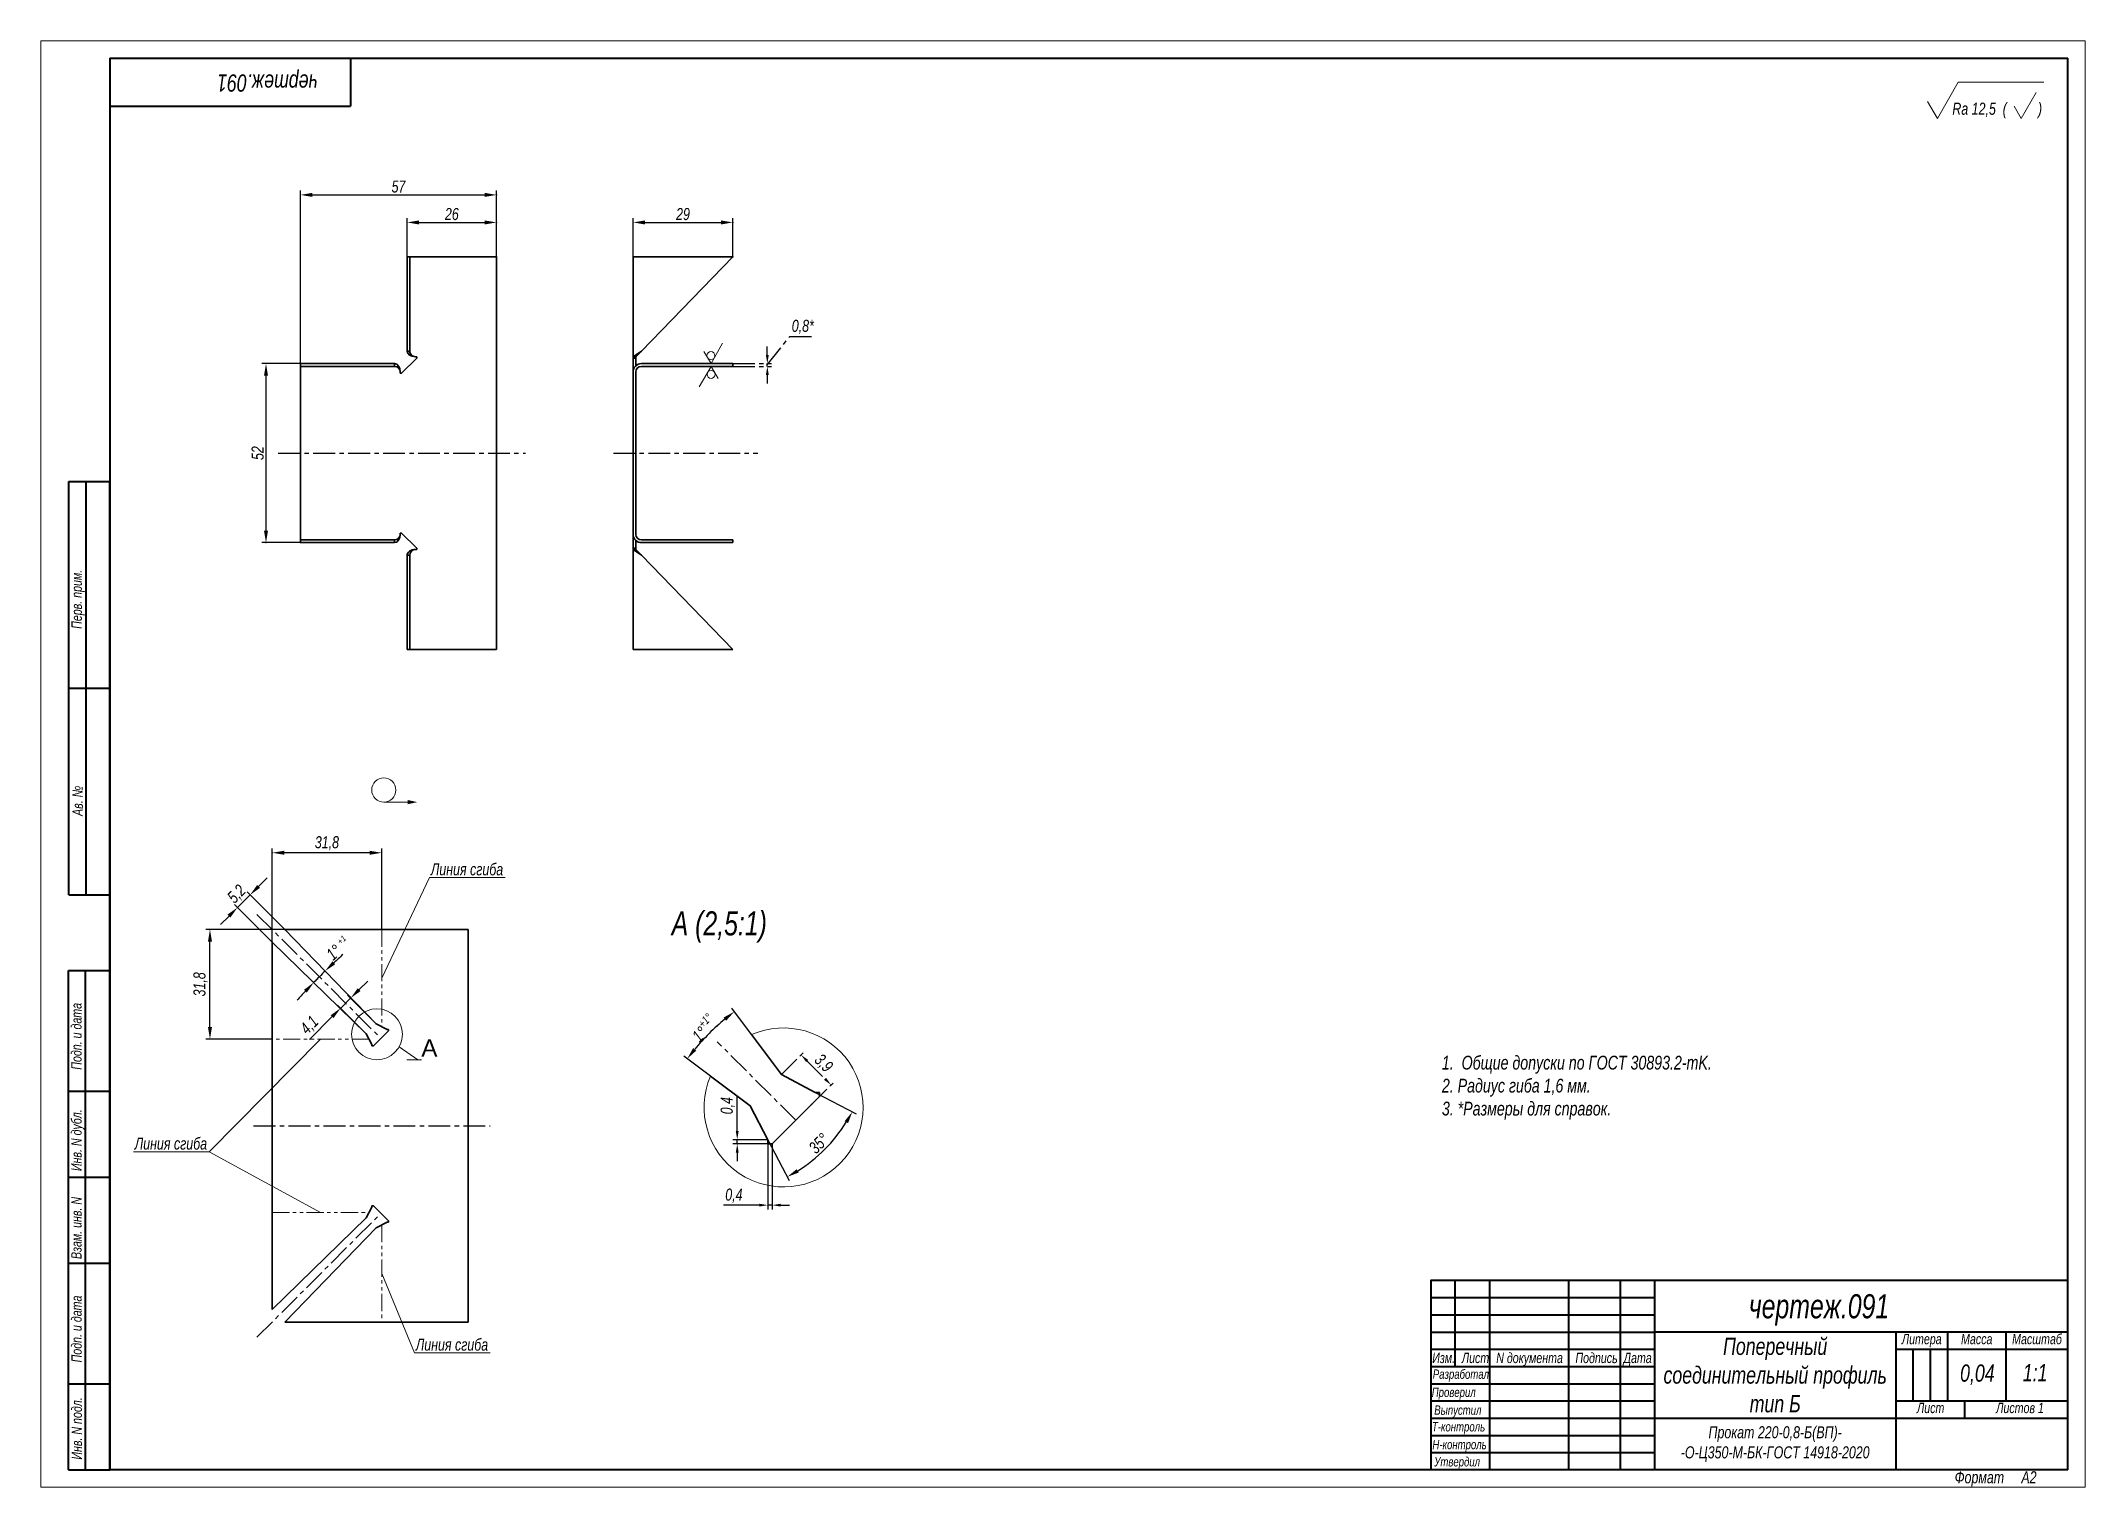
# Model space of a CAD drawing. Header units: millimetres. Extents: x 9606 to 18224, y 1740 to 2160.
# Drawn here: x 9606 to 10200, y 1740 to 2160 of the extents above; entities outside this region: 3.
import ezdxf
from ezdxf import colors
from ezdxf.entities.mleader import LeaderData, LeaderLine
from ezdxf.math import Vec2, Vec3

# ---------------------------------------------------------------- set-up
doc = ezdxf.new("R2010")
doc.units = ezdxf.units.MM
doc.linetypes.add('LT_03', pattern=[10.16, 6.35, -1.27, 1.27, -1.27])
doc.linetypes.add('LT_04', pattern=[20, 10, -2, 2, -2, 2, -2])
doc.layers.add('Layer_01', color=7, linetype='Continuous', plot=False)
for name, color, linetype, lineweight in [('Layer_02', 5, 'Continuous', 13), ('Layer_04', 1, 'Continuous', 15), ('Layer_08', 5, 'Continuous', 13), ('Layer_11', 5, 'LT_04', 15), ('Layer_12', 7, 'Continuous', 35), ('Layer_13', 6, 'Continuous', 13), ('Layer_14', 7, 'Continuous', 40)]:
    doc.layers.add(name, color=color, linetype=linetype, lineweight=lineweight)
doc.layers.add('Layer_06', color=1, linetype='LT_03')
doc.styles.get("Standard").update_dxf_attribs({"font": 'arial.ttf'})
doc.styles.add('Style_01', font='ARIALNI.TTF', dxfattribs={"width": 0.9, "height": 3.5})
doc.dimstyles.new('DimStyle_05', dxfattribs={"dimtxt": 3.5, "dimasz": 3.5, "dimexe": 1.25, "dimexo": 0, "dimtad": 1, "dimdec": 1, "dimtxsty": 'Style_01', "dimcen": 0, "dimazin": 3, "dimtfac": 1, "dimtdec": 1, "dimtmove": 0, "dimatfit": 3})
doc.dimstyles.new('DimStyle_07', dxfattribs={"dimtxt": 3.5, "dimasz": 2.5, "dimexe": 1.25, "dimexo": 0, "dimtad": 1, "dimdec": 1, "dimlfac": 0.4, "dimtxsty": 'Style_01', "dimcen": 2.5, "dimazin": 3, "dimtfac": 1, "dimtdec": 1, "dimtmove": 0, "dimatfit": 3})

# ---------------------------------------------------------------- blocks, each defined once
blk = doc.blocks.new('*D9373')
at = {"layer": 'Layer_01', "color": 0}
for p in [(9738.29, 2106.8), (9712.29, 2096.8), (9738.29, 2096.8)]:
    blk.add_point(p, dxfattribs=at)
at = {"layer": 'Layer_04', "color": 0, "lineweight": -2}
for p, q in [((9712.29, 2096.8), (9712.29, 2108.05)), ((9715.79, 2106.8), (9734.79, 2106.8)), ((9738.29, 2096.8), (9738.29, 2108.05))]:
    blk.add_line(p, q, dxfattribs=at)
at = {"layer": 'Layer_04', "color": 0}
for points in [[(9715.79, 2107.38), (9715.79, 2106.21), (9712.29, 2106.8)], [(9734.79, 2107.38), (9734.79, 2106.21), (9738.29, 2106.8)]]:
    blk.add_solid(points, dxfattribs=at)
at = {"layer": 'Layer_04', "color": 0, "insert": (9725.29, 2109.21), "char_height": 3.5, "attachment_point": 5, "style": 'Style_01'}
blk.add_mtext('\\A1;26', dxfattribs=at)
blk = doc.blocks.new('*D9374')
at = {"layer": 'Layer_01', "color": 0}
for p in [(9681.29, 2065.8), (9671.29, 2013.8), (9681.29, 2013.8)]:
    blk.add_point(p, dxfattribs=at)
at = {"layer": 'Layer_04', "color": 0, "lineweight": -2}
for p, q in [((9681.29, 2065.8), (9670.04, 2065.8)), ((9671.29, 2062.3), (9671.29, 2017.3)), ((9681.29, 2013.8), (9670.04, 2013.8))]:
    blk.add_line(p, q, dxfattribs=at)
at = {"layer": 'Layer_04', "color": 0}
for points in [[(9670.71, 2062.3), (9671.88, 2062.3), (9671.29, 2065.8)], [(9670.71, 2017.3), (9671.88, 2017.3), (9671.29, 2013.8)]]:
    blk.add_solid(points, dxfattribs=at)
at = {"layer": 'Layer_04', "color": 0, "insert": (9668.88, 2039.8), "char_height": 3.5, "attachment_point": 5, "rotation": 90, "style": 'Style_01'}
blk.add_mtext('\\A1;52', dxfattribs=at)
blk = doc.blocks.new('*D9375')
at = {"layer": 'Layer_01', "color": 0}
for p in [(9738.29, 2114.8), (9738.29, 2096.8), (9681.29, 2065.8)]:
    blk.add_point(p, dxfattribs=at)
at = {"layer": 'Layer_04', "color": 0, "lineweight": -2}
for p, q in [((9681.29, 2065.8), (9681.29, 2116.05)), ((9684.79, 2114.8), (9734.79, 2114.8)), ((9738.29, 2096.8), (9738.29, 2116.05))]:
    blk.add_line(p, q, dxfattribs=at)
at = {"layer": 'Layer_04', "color": 0}
for points in [[(9684.79, 2115.38), (9684.79, 2114.21), (9681.29, 2114.8)], [(9734.79, 2115.38), (9734.79, 2114.21), (9738.29, 2114.8)]]:
    blk.add_solid(points, dxfattribs=at)
at = {"layer": 'Layer_04', "color": 0, "insert": (9709.79, 2117.2), "char_height": 3.5, "attachment_point": 5, "style": 'Style_01'}
blk.add_mtext('\\A1;57', dxfattribs=at)
blk = doc.blocks.new('*D9376')
at = {"layer": 'Layer_01', "color": 0}
for p in [(9806.96, 2106.8), (9777.96, 2096.8), (9806.96, 2096.8)]:
    blk.add_point(p, dxfattribs=at)
at = {"layer": 'Layer_04', "color": 0, "lineweight": -2}
for p, q in [((9777.96, 2096.8), (9777.96, 2108.05)), ((9781.46, 2106.8), (9803.46, 2106.8)), ((9806.96, 2096.8), (9806.96, 2108.05))]:
    blk.add_line(p, q, dxfattribs=at)
at = {"layer": 'Layer_04', "color": 0}
for points in [[(9781.46, 2107.38), (9781.46, 2106.21), (9777.96, 2106.8)], [(9803.46, 2107.38), (9803.46, 2106.21), (9806.96, 2106.8)]]:
    blk.add_solid(points, dxfattribs=at)
at = {"layer": 'Layer_04', "color": 0, "insert": (9792.46, 2109.21), "char_height": 3.5, "attachment_point": 5, "style": 'Style_01'}
blk.add_mtext('\\A1;29', dxfattribs=at)
blk = doc.blocks.new('*D9377')
at = {"layer": 'Layer_01', "color": 0}
for p in [(9676.73, 1901.43), (9673.08, 1897.78), (9686.24, 1887.16), (9700.43, 1871.18), (9703.33, 1874.08)]:
    blk.add_point(p, dxfattribs=at)
at = {"layer": 'Layer_04', "color": 0, "lineweight": -2}
for start, end in [(134.19871, 135.80129), (131.81353, 133.00612), (136.99388, 138.18647)]:
    blk.add_arc((9805.69, 1768.82), 168.15, start, end, dxfattribs=at)
at = {"layer": 'Layer_04', "color": 0}
for points in [[(9691.4, 1891.36), (9690.6, 1892.21), (9688.47, 1889.37)], [(9682.3, 1883.91), (9683.15, 1883.11), (9685.14, 1886.05)]]:
    blk.add_solid(points, dxfattribs=at)
at = {"layer": 'Layer_04', "color": 0, "insert": (9692.19, 1896.1), "char_height": 3.5, "attachment_point": 5, "rotation": 41.72457, "style": 'Style_01'}
blk.add_mtext('\\A1;1%%D {\\H0.5x;\\S+1^ ;}', dxfattribs=at)
blk = doc.blocks.new('*D9378')
at = {"layer": 'Layer_01', "color": 0}
for p in [(9663.01, 1907.84), (9676.73, 1901.43), (9673.08, 1897.78)]:
    blk.add_point(p, dxfattribs=at)
at = {"layer": 'Layer_04', "color": 0, "lineweight": -2}
for p, q in [((9669.14, 1913.97), (9671.62, 1916.45)), ((9673.08, 1897.78), (9662.13, 1908.73)), ((9666.67, 1911.5), (9663.01, 1907.84)), ((9676.73, 1901.43), (9665.79, 1912.38)), ((9660.54, 1905.37), (9658.06, 1902.89))]:
    blk.add_line(p, q, dxfattribs=at)
at = {"layer": 'Layer_04', "color": 0}
for points in [[(9668.73, 1914.39), (9669.56, 1913.56), (9666.67, 1911.5)], [(9660.12, 1905.78), (9660.95, 1904.95), (9663.01, 1907.84)]]:
    blk.add_solid(points, dxfattribs=at)
at = {"layer": 'Layer_04', "color": 0, "insert": (9662.91, 1911.6), "char_height": 3.5, "attachment_point": 5, "rotation": 45, "style": 'Style_01'}
blk.add_mtext('\\A1;5,2', dxfattribs=at)
blk = doc.blocks.new('*D9379')
at = {"layer": 'Layer_01', "color": 0}
for p in [(9692.99, 1878.62), (9700.43, 1871.18), (9703.33, 1874.08)]:
    blk.add_point(p, dxfattribs=at)
at = {"layer": 'Layer_04', "color": 0, "lineweight": -2}
for p, q in [((9698.36, 1884), (9700.84, 1886.48)), ((9700.43, 1871.18), (9692.1, 1879.51)), ((9695.89, 1881.53), (9692.99, 1878.62)), ((9703.33, 1874.08), (9695.01, 1882.41)), ((9690.51, 1876.15), (9683.91, 1869.55))]:
    blk.add_line(p, q, dxfattribs=at)
at = {"layer": 'Layer_04', "color": 0}
for points in [[(9697.95, 1884.41), (9698.78, 1883.59), (9695.89, 1881.53)], [(9690.1, 1876.56), (9690.92, 1875.73), (9692.99, 1878.62)]]:
    blk.add_solid(points, dxfattribs=at)
at = {"layer": 'Layer_04', "color": 0, "insert": (9684.04, 1873.55), "char_height": 3.5, "attachment_point": 5, "rotation": 45, "style": 'Style_01'}
blk.add_mtext('\\A1;4,1', dxfattribs=at)
blk = doc.blocks.new('*D9380')
at = {"layer": 'Layer_01', "color": 0}
for p in [(9655.01, 1901.43), (9676.73, 1901.43), (9673.08, 1869.61)]:
    blk.add_point(p, dxfattribs=at)
at = {"layer": 'Layer_04', "color": 0, "lineweight": -2}
for p, q in [((9676.73, 1901.43), (9653.76, 1901.43)), ((9655.01, 1873.11), (9655.01, 1897.93)), ((9673.08, 1869.61), (9653.76, 1869.61))]:
    blk.add_line(p, q, dxfattribs=at)
at = {"layer": 'Layer_04', "color": 0}
for points in [[(9654.43, 1897.93), (9655.59, 1897.93), (9655.01, 1901.43)], [(9654.43, 1873.11), (9655.59, 1873.11), (9655.01, 1869.61)]]:
    blk.add_solid(points, dxfattribs=at)
at = {"layer": 'Layer_04', "color": 0, "insert": (9652.27, 1885.52), "char_height": 3.5, "attachment_point": 5, "rotation": 90, "style": 'Style_01'}
blk.add_mtext('\\A1;31,8', dxfattribs=at)
blk = doc.blocks.new('*D9381')
at = {"layer": 'Layer_01', "color": 0}
for p in [(9673.08, 1923.74), (9704.91, 1901.43), (9673.08, 1897.78)]:
    blk.add_point(p, dxfattribs=at)
at = {"layer": 'Layer_04', "color": 0, "lineweight": -2}
for p, q in [((9673.08, 1897.78), (9673.08, 1924.99)), ((9704.91, 1901.43), (9704.91, 1924.99)), ((9701.41, 1923.74), (9676.58, 1923.74))]:
    blk.add_line(p, q, dxfattribs=at)
at = {"layer": 'Layer_04', "color": 0}
for points in [[(9676.58, 1924.32), (9676.58, 1923.15), (9673.08, 1923.74)], [(9701.41, 1924.32), (9701.41, 1923.15), (9704.91, 1923.74)]]:
    blk.add_solid(points, dxfattribs=at)
at = {"layer": 'Layer_04', "color": 0, "insert": (9688.99, 1926.47), "char_height": 3.5, "attachment_point": 5, "style": 'Style_01'}
blk.add_mtext('\\A1;31,8', dxfattribs=at)
blk = doc.blocks.new('_None')
blk = doc.blocks.new('*D9382')
at = {"layer": 'Layer_01', "color": 0}
for p in [(9821.05, 1859.31), (9830.86, 1854.16), (9811.97, 1850.23), (9817.11, 1840.41), (9830.3, 1834.59)]:
    blk.add_point(p, dxfattribs=at)
at = {"layer": 'Layer_04', "color": 0, "lineweight": -2}
for p, q in [((9830.86, 1854.16), (9842.77, 1847.93)), ((9817.11, 1840.41), (9823.35, 1828.51))]:
    blk.add_line(p, q, dxfattribs=at)
blk.add_arc((9801.99, 1869.28), 44.78, 302.12269, 327.87731, dxfattribs=at)
at = {"layer": 'Layer_04', "color": 0}
for points in [[(9839.41, 1845.77), (9840.42, 1845.18), (9841.66, 1848.51)], [(9826.09, 1830.86), (9825.51, 1831.87), (9822.77, 1829.62)]]:
    blk.add_solid(points, dxfattribs=at)
at = {"layer": 'Layer_04', "color": 0, "insert": (9831.95, 1839.33), "char_height": 3.5, "attachment_point": 5, "rotation": 45, "style": 'Style_01'}
blk.add_mtext('\\A1;35°', dxfattribs=at)
blk = doc.blocks.new('*D9383')
at = {"layer": 'Layer_01', "color": 0}
for p in [(9808.22, 1839.16), (9817.11, 1840.41), (9817.11, 1839.16)]:
    blk.add_point(p, dxfattribs=at)
at = {"layer": 'Layer_04', "color": 0, "lineweight": -2}
for p, q in [((9808.22, 1842.91), (9808.22, 1853.26)), ((9817.11, 1840.41), (9806.97, 1840.41)), ((9817.11, 1839.16), (9806.97, 1839.16)), ((9808.22, 1839.16), (9808.22, 1840.41)), ((9808.22, 1836.66), (9808.22, 1834.16))]:
    blk.add_line(p, q, dxfattribs=at)
at = {"layer": 'Layer_04', "color": 0}
for points in [[(9807.8, 1842.91), (9808.64, 1842.91), (9808.22, 1840.41)], [(9807.8, 1836.66), (9808.64, 1836.66), (9808.22, 1839.16)]]:
    blk.add_solid(points, dxfattribs=at)
at = {"layer": 'Layer_04', "color": 0, "insert": (9805.48, 1850.28), "char_height": 3.5, "attachment_point": 5, "rotation": 90, "style": 'Style_01'}
blk.add_mtext('0,4', dxfattribs=at)
blk = doc.blocks.new('*D9384')
at = {"layer": 'Layer_01', "color": 0}
for p in [(9817.11, 1839.16), (9818.36, 1839.16), (9818.36, 1821.4)]:
    blk.add_point(p, dxfattribs=at)
at = {"layer": 'Layer_04', "color": 0, "lineweight": -2}
for p, q in [((9817.11, 1839.16), (9817.11, 1820.15)), ((9818.36, 1839.16), (9818.36, 1820.15)), ((9814.61, 1821.4), (9804.26, 1821.4)), ((9818.36, 1821.4), (9817.11, 1821.4)), ((9820.86, 1821.4), (9823.36, 1821.4))]:
    blk.add_line(p, q, dxfattribs=at)
at = {"layer": 'Layer_04', "color": 0}
for points in [[(9814.61, 1821.82), (9814.61, 1820.99), (9817.11, 1821.4)], [(9820.86, 1821.82), (9820.86, 1820.99), (9818.36, 1821.4)]]:
    blk.add_solid(points, dxfattribs=at)
at = {"layer": 'Layer_04', "color": 0, "insert": (9807.25, 1824.14), "char_height": 3.5, "attachment_point": 5, "style": 'Style_01'}
blk.add_mtext('0,4', dxfattribs=at)
blk = doc.blocks.new('*D9296')
at = {"layer": 'Layer_01', "color": 0}
for p in [(9821.05, 1859.3), (9835.5, 1856.3), (9829.78, 1850.58)]:
    blk.add_point(p, dxfattribs=at)
at = {"layer": 'Layer_06', "color": 0, "lineweight": -2}
for p, q in [((9821.05, 1859.3), (9827.65, 1865.91)), ((9828.54, 1863.26), (9833.73, 1858.07)), ((9829.78, 1850.58), (9836.38, 1857.18))]:
    blk.add_line(p, q, dxfattribs=at)
at = {"layer": 'Layer_06', "color": 0}
for points in [[(9828.83, 1863.56), (9828.24, 1862.97), (9826.77, 1865.03)], [(9834.03, 1858.36), (9833.44, 1857.77), (9835.5, 1856.3)]]:
    blk.add_solid(points, dxfattribs=at)
at = {"layer": 'Layer_06', "color": 0, "insert": (9833.16, 1862.5), "char_height": 3.5, "attachment_point": 5, "rotation": 315, "style": 'Style_01'}
blk.add_mtext('3,9', dxfattribs=at)
blk = doc.blocks.new('*D9385')
at = {"layer": 'Layer_01', "color": 0}
for p in [(9802.38, 1873.47), (9812.37, 1870.91), (9821.05, 1859.31), (9800.44, 1858.85), (9811.97, 1850.23)]:
    blk.add_point(p, dxfattribs=at)
at = {"layer": 'Layer_04', "color": 0, "lineweight": -2}
for p, q in [((9812.37, 1870.91), (9806.63, 1878.59)), ((9800.44, 1858.85), (9792.69, 1864.65))]:
    blk.add_line(p, q, dxfattribs=at)
blk.add_arc((9847.95, 1823.33), 67.75, 129.74814, 140.25186, dxfattribs=at)
at = {"layer": 'Layer_04', "color": 0}
for points in [[(9804.27, 1875.88), (9804.99, 1874.96), (9807.38, 1877.59)], [(9796.32, 1866.29), (9795.4, 1867.01), (9793.69, 1863.9)]]:
    blk.add_solid(points, dxfattribs=at)
at = {"layer": 'Layer_04', "color": 0, "insert": (9798.36, 1872.92), "char_height": 3.5, "attachment_point": 5, "rotation": 45, "style": 'Style_01'}
blk.add_mtext('\\A1;1%%D{\\H0.7x;\\S+1%%D^ ;}', dxfattribs=at)

msp = doc.modelspace()

# ---------------------------------------------------------------- linework, layer by layer
at = {"linetype": 'Continuous', "lineweight": 15}
for p, q in [((9902.88, 2159.52), (9605.88, 2159.52)), ((9605.88, 2159.52), (9605.88, 1739.52)), ((9605.88, 2159.52), (9605.88, 1862.52)), ((10199.88, 2159.52), (9902.88, 2159.52)), ((10199.88, 1739.52), (10199.88, 2159.52)), ((9605.88, 1739.52), (10199.88, 1739.52))]:
    msp.add_line(p, q, dxfattribs=at)
at = {"layer": 'Layer_04'}
msp.add_circle((9703.54, 1871.03), 7.39, dxfattribs=at)
msp.add_arc((9821.68, 1849.78), 23.09, 156.86991, 113.78135, dxfattribs=at)
at = {"layer": 'Layer_06'}
for p, q in [((9816.96, 2065.4), (9823.49, 2073.71)), ((9823.49, 2073.71), (9830.45, 2073.71)), ((9816.96, 2068.3), (9816.96, 2070.8)), ((9806.96, 2065.8), (9818.21, 2065.8)), ((9806.96, 2065), (9818.21, 2065)), ((9816.96, 2065), (9816.96, 2065.8)), ((9816.96, 2062.5), (9816.96, 2060)), ((9674.85, 2039.8), (9746.65, 2039.8)), ((9772.23, 2039.8), (9814.19, 2039.8)), ((9668.67, 1905.84), (9704.68, 1869.83)), ((9825.24, 1846.04), (9802.41, 1868.87)), ((9667.69, 1844.43), (9736.45, 1844.43)), ((9668.67, 1783.03), (9704.68, 1819.03))]:
    msp.add_line(p, q, dxfattribs=at)
for points in [[(9816.54, 2068.3), (9817.38, 2068.3), (9816.96, 2065.8)], [(9816.54, 2062.5), (9817.38, 2062.5), (9816.96, 2065)]]:
    msp.add_solid(points, dxfattribs=at)
at = {"layer": 'Layer_11', "ltscale": 0.5}
for p, q in [((9704.91, 1901.43), (9704.91, 1873.26)), ((9701.25, 1869.61), (9673.08, 1869.61)), ((9673.08, 1819.26), (9701.25, 1819.26)), ((9704.91, 1815.61), (9704.91, 1787.43))]:
    msp.add_line(p, q, dxfattribs=at)
at = {"layer": 'Layer_12', "lineweight": 13, "ltscale": 0.303109}
msp.add_line((10156.95, 2137.02), (10163.01, 2147.52), dxfattribs=at)
at = {"layer": 'Layer_12', "lineweight": 13}
msp.add_line((10163.01, 2147.52), (10187.88, 2147.52), dxfattribs=at)
at = {"layer": 'Layer_12', "lineweight": 13, "ltscale": 0.216506}
msp.add_line((10181.31, 2137.02), (10185.64, 2144.52), dxfattribs=at)
at = {"layer": 'Layer_12', "lineweight": 13, "ltscale": 0.141451}
msp.add_line((10156.95, 2137.02), (10154.12, 2141.92), dxfattribs=at)
at = {"layer": 'Layer_12', "lineweight": 13, "ltscale": 0.101036}
msp.add_line((10181.31, 2137.02), (10179.29, 2140.52), dxfattribs=at)
at = {"layer": 'Layer_12'}
for p, q in [((9712.29, 2096.8), (9713.09, 2096.8)), ((9712.29, 2096.8), (9712.29, 2069.44)), ((9713.09, 2096.8), (9713.09, 2069.44)), ((9738.29, 2096.8), (9713.09, 2096.8)), ((9738.29, 2096.8), (9738.29, 1982.8)), ((9777.96, 2096.8), (9780.36, 2096.8)), ((9777.96, 2067.8), (9777.96, 2096.8)), ((9806.96, 2096.8), (9780.36, 2069.44)), ((9806.96, 2096.8), (9780.36, 2096.8)), ((9710.69, 2063), (9715.09, 2067.4)), ((9712.29, 2069.44), (9713.09, 2069.44)), ((9715.09, 2067.8), (9714.69, 2067.8)), ((9715.09, 2067.4), (9715.09, 2067.8)), ((9777.96, 2067.8), (9780.36, 2069.44)), ((9778.76, 2067.8), (9777.96, 2067.8)), ((9777.96, 2067.4), (9777.96, 2067.8)), ((9778.76, 2067.4), (9777.96, 2067.4)), ((9777.96, 2063.4), (9777.96, 2067.4)), ((9778.76, 2067.8), (9780.36, 2069.44)), ((9778.76, 2067.4), (9778.76, 2067.8)), ((9778.76, 2065.19), (9778.76, 2067.4)), ((9681.29, 2065.8), (9681.29, 2065)), ((9708.65, 2065.8), (9681.29, 2065.8)), ((9708.65, 2065), (9681.29, 2065)), ((9681.29, 2065), (9681.29, 2063.4)), ((9681.29, 2063.4), (9681.29, 2016.2)), ((9708.65, 2065.8), (9708.65, 2065)), ((9710.29, 2063.4), (9710.29, 2063)), ((9710.29, 2063), (9710.69, 2063)), ((9777.96, 2063.4), (9777.96, 2016.2)), ((9778.76, 2063.4), (9778.76, 2016.2)), ((9780.36, 2065.8), (9806.96, 2065.8)), ((9780.36, 2065), (9806.96, 2065)), ((9806.96, 2065.8), (9806.96, 2065)), ((9681.29, 2016.2), (9681.29, 2014.6)), ((9681.29, 2014.6), (9708.65, 2014.6)), ((9681.29, 2013.8), (9681.29, 2014.6)), ((9681.29, 2013.8), (9708.65, 2013.8)), ((9708.65, 2013.8), (9708.65, 2014.6)), ((9710.69, 2016.6), (9710.29, 2016.6)), ((9710.29, 2016.6), (9710.29, 2016.2)), ((9715.09, 2012.2), (9710.69, 2016.6)), ((9777.96, 2012.2), (9777.96, 2016.2)), ((9778.76, 2012.2), (9778.76, 2014.41)), ((9806.96, 2014.6), (9780.36, 2014.6)), ((9806.96, 2013.8), (9780.36, 2013.8)), ((9806.96, 2013.8), (9806.96, 2014.6)), ((9712.29, 2010.15), (9713.09, 2010.15)), ((9712.29, 2010.15), (9712.29, 1982.8)), ((9713.09, 2010.15), (9713.09, 1982.8)), ((9714.69, 2011.8), (9715.09, 2011.8)), ((9715.09, 2011.8), (9715.09, 2012.2)), ((9778.76, 2012.2), (9777.96, 2012.2)), ((9777.96, 2011.8), (9777.96, 2012.2)), ((9780.36, 2010.15), (9777.96, 2011.8)), ((9777.96, 1982.8), (9777.96, 2011.8)), ((9778.76, 2011.8), (9777.96, 2011.8)), ((9778.76, 2011.8), (9778.76, 2012.2)), ((9780.36, 2010.15), (9778.76, 2011.8)), ((9780.36, 2010.15), (9806.96, 1982.8)), ((9712.29, 1982.8), (9713.09, 1982.8)), ((9713.09, 1982.8), (9714.69, 1982.8)), ((9714.69, 1982.8), (9738.29, 1982.8)), ((9780.36, 1982.8), (9777.96, 1982.8)), ((9780.36, 1982.8), (9806.96, 1982.8)), ((9676.73, 1901.43), (9703.33, 1874.08)), ((9730.08, 1901.43), (9676.73, 1901.43)), ((9730.08, 1901.43), (9730.08, 1787.43)), ((9673.08, 1897.78), (9673.08, 1791.09)), ((9700.43, 1871.18), (9673.08, 1897.78)), ((9700.43, 1871.18), (9702.08, 1868.03)), ((9702.48, 1867.63), (9706.88, 1872.03)), ((9706.48, 1872.43), (9703.33, 1874.08)), ((9706.88, 1872.43), (9706.48, 1872.43)), ((9706.88, 1872.03), (9706.88, 1872.43)), ((9702.08, 1868.03), (9702.08, 1867.63)), ((9702.08, 1867.63), (9702.48, 1867.63)), ((9812.37, 1870.91), (9821.05, 1859.31)), ((9830.86, 1854.16), (9821.05, 1859.31)), ((9800.44, 1858.85), (9811.97, 1850.23)), ((9832.11, 1854.16), (9830.86, 1854.16)), ((9832.11, 1852.91), (9832.11, 1854.16)), ((9811.97, 1850.23), (9817.11, 1840.41)), ((9818.36, 1839.16), (9832.11, 1852.91)), ((9817.11, 1840.41), (9817.11, 1839.16)), ((9817.11, 1839.16), (9818.36, 1839.16)), ((9673.08, 1791.09), (9700.43, 1817.69)), ((9702.08, 1820.83), (9700.43, 1817.69)), ((9702.48, 1821.23), (9702.08, 1821.23)), ((9702.08, 1821.23), (9702.08, 1820.83)), ((9706.88, 1816.83), (9702.48, 1821.23)), ((9703.33, 1814.79), (9676.73, 1787.43)), ((9703.33, 1814.79), (9706.48, 1816.43)), ((9706.48, 1816.43), (9706.88, 1816.43)), ((9706.88, 1816.43), (9706.88, 1816.83)), ((9676.73, 1787.43), (9730.08, 1787.43))]:
    msp.add_line(p, q, dxfattribs=at)
for centre, radius, start, end in [((9780.36, 2063.4), 2.4, 90, 180), ((9780.36, 2063.4), 1.6, 90, 180), ((9780.36, 2016.2), 2.4, 180, 270), ((9780.36, 2016.2), 1.6, 180, 270)]:
    msp.add_arc(centre, radius, start, end, dxfattribs=at)
for centre, major_axis, ratio, start_param, end_param in [((9714.69, 2069.44), (2.4, 0), 0.685579, 3.141593, 4.712389), ((9714.69, 2069.44), (0, 1.65), 0.972414, 1.570796, 3.141593), ((9708.65, 2063.4), (0, 2.4), 0.685579, 4.712389, 6.283185), ((9708.65, 2063.4), (1.65, 0), 0.972414, 0, 1.570796), ((9708.65, 2016.2), (0, 2.4), 0.685579, 3.141593, 4.712389), ((9708.65, 2016.2), (1.65, 0), 0.972414, 4.712389, 6.283185), ((9714.69, 2010.15), (2.4, 0), 0.685579, 1.570796, 3.141593), ((9714.69, 2010.15), (0, 1.65), 0.972414, 0, 1.570796)]:
    msp.add_ellipse(centre, major_axis=major_axis, ratio=ratio, start_param=start_param, end_param=end_param, dxfattribs=at)
at = {"layer": 'Layer_13'}
for p, q in [((9800.6, 2065.8), (9798.54, 2069.28)), ((9800.6, 2065.8), (9803.95, 2071.76)), ((9800.6, 2065), (9797.19, 2059.03)), ((9800.6, 2065), (9802.64, 2061.49)), ((9705.53, 1938.46), (9712.43, 1938.45)), ((9704.91, 1887.35), (9718.82, 1916.55)), ((9718.82, 1916.55), (9740.78, 1916.55)), ((9687.17, 1869.61), (9654.74, 1836.9)), ((9632.77, 1836.9), (9654.74, 1836.9)), ((9687.17, 1819.26), (9654.74, 1836.9)), ((9704.91, 1801.52), (9714.45, 1778.51)), ((9714.45, 1778.51), (9736.41, 1778.51))]:
    msp.add_line(p, q, dxfattribs=at)
for centre, radius in [((9800.58, 2068.13), 1.17), ((9800.61, 2062.66), 1.17), ((9705.53, 1941.96), 3.51)]:
    msp.add_circle(centre, radius, dxfattribs=at)
msp.add_solid([(9712.43, 1937.83), (9715.25, 1938.44), (9712.43, 1939.06)], dxfattribs=at)
at = {"layer": 'Layer_14'}
for p, q in [((9625.88, 2154.52), (9625.88, 1744.52)), ((9625.88, 2154.52), (10194.88, 2154.52)), ((9625.88, 2140.52), (9695.88, 2140.52)), ((9614, 2031.52), (9625.88, 2031.52))]:
    msp.add_line(p, q, dxfattribs=at)
at = {"layer": 'Layer_14', "linetype": 'Continuous'}
for p, q in [((9695.88, 2154.52), (9695.88, 2140.52)), ((10194.88, 1744.52), (10194.88, 2154.52)), ((9614, 1911.52), (9614, 2031.52)), ((9619, 1911.52), (9619, 2031.52)), ((9625.88, 1744.52), (9625.88, 2031.52)), ((9625.88, 2031.52), (9625.88, 1744.52)), ((9614, 1971.52), (9625.88, 1971.52)), ((9614, 1911.52), (9625.88, 1911.52)), ((9613.88, 1744.52), (9613.88, 1889.52)), ((9613.88, 1889.52), (9625.88, 1889.52)), ((9618.88, 1744.52), (9618.88, 1889.52)), ((9613.88, 1854.52), (9625.88, 1854.52)), ((9613.88, 1829.52), (9625.88, 1829.52)), ((9613.88, 1804.52), (9625.88, 1804.52)), ((10009.76, 1794.55), (10074.8, 1794.55)), ((10009.76, 1789.55), (10074.8, 1789.55)), ((10009.76, 1784.54), (10074.8, 1784.54)), ((10149.85, 1779.54), (10149.85, 1764.53)), ((10154.85, 1779.54), (10154.85, 1764.53)), ((9613.88, 1769.52), (9625.88, 1769.52)), ((10009.76, 1769.53), (10074.8, 1769.53)), ((10009.76, 1764.53), (10074.8, 1764.53)), ((10009.76, 1759.53), (10074.8, 1759.53)), ((10009.76, 1754.52), (10074.8, 1754.52)), ((10009.76, 1749.52), (10074.8, 1749.52)), ((9613.88, 1744.52), (9625.88, 1744.52)), ((10194.88, 1744.52), (9625.88, 1744.52))]:
    msp.add_line(p, q, dxfattribs=at)
for points in [[(10194.88, 1799.55), (10009.76, 1799.55), (10009.76, 1744.52)], [(10016.76, 1799.55), (10016.76, 1774.54)], [(10026.77, 1799.55), (10026.77, 1744.52)], [(10049.78, 1799.55), (10049.78, 1744.52)], [(10064.79, 1799.55), (10064.79, 1744.52)], [(10074.8, 1799.55), (10074.8, 1744.52)], [(10194.88, 1784.54), (10074.8, 1784.54)], [(10194.88, 1784.54), (10074.8, 1784.54)], [(10144.85, 1784.54), (10144.85, 1744.52)], [(10159.86, 1784.54), (10159.86, 1764.53)], [(10176.87, 1784.54), (10176.87, 1764.53)], [(10176.87, 1784.54), (10176.87, 1764.53)], [(10009.76, 1779.54), (10074.8, 1779.54)], [(10144.85, 1779.54), (10194.88, 1779.54)], [(10009.76, 1774.54), (10074.8, 1774.54)], [(10144.85, 1764.53), (10194.88, 1764.53)], [(10164.86, 1764.53), (10164.86, 1759.53)], [(10074.8, 1759.53), (10194.88, 1759.53)]]:
    msp.add_lwpolyline(points, dxfattribs=at)

# ---------------------------------------------------------------- texts
at = {"layer": 'Layer_02', "linetype": 'Continuous', "style": 'Style_01', "width": 0.9}
msp.add_text('чертеж.091', height=5, rotation=180, dxfattribs=at).set_placement((9686.32, 2149.79))
for s, height, p in [('чертеж.091', 7, (10102.16, 1788.54)), ('1:1', 5, (10181.77, 1770.24))]:
    msp.add_text(s, height=height, dxfattribs=at).set_placement(p)
at = {"layer": 'Layer_02', "style": 'Style_01'}
for s, insert, char_height, width, attachment_point in [('   А (2,5:1)', (9783.15, 1902.19), 7, 40, 4), ('\\pxql;1.  Общие допуски по ГОСТ 30893.2-mK.\\P\\pb0.5;2. Радиус гиба 1,6 мм.\\P3. *Размеры для справок.', (10120.31, 1864.78), 4, 214.6717, 2)]:
    msp.add_mtext(s, dxfattribs=dict(at, insert=insert, char_height=char_height, width=width, attachment_point=attachment_point))
at = {"layer": 'Layer_02', "linetype": 'Continuous', "insert": (10168.57, 1775.13), "char_height": 5, "width": 72.6301, "attachment_point": 2, "line_spacing_factor": 0.9, "style": 'Style_01'}
msp.add_mtext('0,04', dxfattribs=at)
at = {"layer": 'Layer_04', "width": 37, "attachment_point": 5, "style": 'Style_01'}
for insert, char_height in [((17332.19, 2042.01), 3.5), ((17783.64, 2040.63), 6), ((18224.28, 2042.13), 3.5)]:
    msp.add_mtext('{\\fCalibri|b0|i0|c204;\\c0;^J', dxfattribs=dict(at, insert=insert, char_height=char_height))
at = {"layer": 'Layer_06', "insert": (9827.28, 2076.45), "char_height": 3.5, "attachment_point": 5, "style": 'Style_01'}
msp.add_mtext('0,8*', dxfattribs=at)
at = {"layer": 'Layer_08', "linetype": 'Continuous', "style": 'Style_01', "width": 0.9}
for s, height, p in [('Rа 12,5  (         )', 3.5, (10161.3, 2138.08)), ('Проверил', 2.7, (10010.03, 1765.69)), ('Т-контроль', 2.7, (10010.07, 1755.69))]:
    msp.add_text(s, height=height, dxfattribs=at).set_placement(p)
at = {"layer": 'Layer_08', "ltscale": 0.04, "style": 'Style_01', "width": 0.9}
for p in [(9719.18, 1917.18), (9633.14, 1837.54), (9714.81, 1779.14)]:
    msp.add_text('Линия сгиба', height=3.5, dxfattribs=at).set_placement(p)
at = {"layer": 'Layer_08', "linetype": 'Continuous', "width": 70.0467, "attachment_point": 5, "style": 'Style_01'}
for s, insert, char_height in [('Поперечный соединительный профиль тип Б', (10109.82, 1772.03), 5), ('Прокат 220-0,8-Б(ВП)-\\P-О-Ц350-М-БК-ГОСТ 14918-2020', (10109.82, 1752.02), 3.5)]:
    msp.add_mtext(s, dxfattribs=dict(at, insert=insert, char_height=char_height))
at = {"layer": 'Layer_14', "linetype": 'Continuous', "style": 'Style_01', "width": 0.9}
for s, p in [('Перв. прим.', (9617.77, 1988.77)), ('Ав. №', (9618.04, 1934.43)), ('Подп. и дата', (9617.69, 1860.73)), ('Инв. N дубл.', (9617.7, 1831.3)), ('Взам. инв. N', (9617.7, 1805.73)), ('Подп. и дата', (9617.73, 1775.73)), ('Инв. N подл.', (9617.78, 1747.51))]:
    msp.add_text(s, height=3, rotation=90, dxfattribs=at).set_placement(p)
for s, height, p in [('Литера', 3, (10146.62, 1781.02)), ('Масса', 3, (10163.83, 1781.02)), ('Масштаб', 3, (10178.67, 1781.02)), ('Изм.', 3, (10010.17, 1775.54)), ('Лист', 3, (10018.76, 1775.54)), ('N документа', 2.9999, (10028.77, 1775.54)), ('Подпись', 3, (10051.78, 1775.54)), ('Дата', 3, (10065.76, 1775.54)), ('Разработал', 2.7, (10010.33, 1770.97)), ('Выпустил', 2.7, (10010.76, 1760.53)), ('Лист ', 3, (10151.01, 1761.01)), ('Листов 1', 3, (10174.03, 1761.01)), ('Н-контроль', 2.7, (10010.22, 1750.52)), ('Утвердил', 2.7, (10010.76, 1745.52))]:
    msp.add_text(s, height=height, dxfattribs=at).set_placement(p)
at = {"layer": 'Layer_14', "linetype": 'Continuous', "insert": (10161.98, 1744.11), "char_height": 3.5, "width": 32.9515, "attachment_point": 1, "style": 'Style_01'}
msp.add_mtext('Формат     А2', dxfattribs=at)

# ---------------------------------------------------------------- dimensions: what is measured, and where the dimension line sits
at = {"layer": 'Layer_04'}
for base, p1, p2, picture, middle in [((9738.29, 2114.8), (9681.29, 2065.8), (9738.29, 2096.8), '*D9375', (9709.79, 2117.2)), ((9738.29, 2106.8), (9712.29, 2096.8), (9738.29, 2096.8), '*D9373', (9725.29, 2109.21)), ((9806.96, 2106.8), (9777.96, 2096.8), (9806.96, 2096.8), '*D9376', (9792.46, 2109.21)), ((9673.08, 1923.74), (9704.91, 1901.43), (9673.08, 1897.78), '*D9381', (9688.99, 1926.47))]:
    dim = msp.add_linear_dim(base=base, p1=p1, p2=p2, dimstyle='DimStyle_05', dxfattribs=at)
    dim.commit()
    dim.dimension.update_dxf_attribs({"geometry": picture, "text_midpoint": middle})
for base, p1, p2, picture, middle in [((9671.29, 2013.8), (9681.29, 2065.8), (9681.29, 2013.8), '*D9374', (9668.88, 2039.8)), ((9655.01, 1901.43), (9673.08, 1869.61), (9676.73, 1901.43), '*D9380', (9652.27, 1885.52))]:
    dim = msp.add_linear_dim(base=base, p1=p1, p2=p2, angle=90, dimstyle='DimStyle_05', dxfattribs=at)
    dim.commit()
    dim.dimension.update_dxf_attribs({"geometry": picture, "text_midpoint": middle})
for base, p1, p2, picture, middle in [((9663.01, 1907.84), (9676.73, 1901.43), (9673.08, 1897.78), '*D9378', (9664.84, 1909.67)), ((9692.99, 1878.62), (9703.33, 1874.08), (9700.43, 1871.18), '*D9379', (9685.97, 1871.61))]:
    dim = msp.add_linear_dim(base=base, p1=p1, p2=p2, angle=225, dimstyle='DimStyle_05', dxfattribs=at)
    dim.commit()
    dim.dimension.update_dxf_attribs({"geometry": picture, "text_midpoint": middle, "dimtype": 161})
dim = msp.add_angular_dim_2l(base=(9686.24, 1887.16), line1=((9676.73, 1901.43), (9703.33, 1874.08)), line2=((9700.43, 1871.18), (9673.08, 1897.78)), text='1%%D {\\H0.5x;\\S+1^ ;}', dimstyle='DimStyle_05', override={"dimlim": 1, "dimtm": 2, "dimtolj": 1}, dxfattribs=at)
dim.commit()
dim.dimension.update_dxf_attribs({"geometry": '*D9377', "text_midpoint": (9693.78, 1894.32), "dimtype": 162})
dim = msp.add_angular_dim_2l(base=(9802.38, 1873.47), line1=((9800.44, 1858.85), (9811.97, 1850.23)), line2=((9812.37, 1870.91), (9821.05, 1859.31)), text='1%%D{\\H0.7x;\\S+1%%D^ ;}', dimstyle='DimStyle_05', dxfattribs=at)
dim.commit()
dim.dimension.update_dxf_attribs({"geometry": '*D9385', "text_midpoint": (9798.36, 1872.92)})
dim = msp.add_angular_dim_2l(base=(9830.3013, 1834.5916), line1=((9811.9714, 1850.2307), (9817.1133, 1840.4132)), line2=((9830.8633, 1854.1632), (9821.0458, 1859.3051)), dimstyle='DimStyle_05', dxfattribs=at)
dim.commit()
dim.dimension.update_dxf_attribs({"geometry": '*D9382', "text_midpoint": (9831.9488, 1839.3276)})
dim = msp.add_linear_dim(base=(9808.22, 1839.16), p1=(9817.11, 1840.41), p2=(9817.11, 1839.16), angle=90, text='0,4', dimstyle='DimStyle_07', dxfattribs=at)
dim.commit()
dim.dimension.update_dxf_attribs({"geometry": '*D9383', "text_midpoint": (9808.22, 1850.28), "dimtype": 160})
dim = msp.add_linear_dim(base=(9818.36, 1821.4), p1=(9817.11, 1839.16), p2=(9818.36, 1839.16), text='0,4', dimstyle='DimStyle_07', dxfattribs=at)
dim.commit()
dim.dimension.update_dxf_attribs({"geometry": '*D9384', "text_midpoint": (9807.25, 1821.4), "dimtype": 160})
at = {"layer": 'Layer_06'}
dim = msp.add_linear_dim(base=(9835.5, 1856.3), p1=(9821.05, 1859.3), p2=(9829.78, 1850.58), angle=315, text='3,9', dimstyle='DimStyle_07', dxfattribs=at)
dim.commit()
dim.dimension.update_dxf_attribs({"geometry": '*D9296', "text_midpoint": (9831.23, 1860.57), "dimtype": 161})

# ---------------------------------------------------------------- leaders
at = {"layer": 'Layer_04'}
ml = msp.add_multileader_mtext('Standard', dxfattribs=at)
ml.set_content('А', color=256)
ml.set_leader_properties(color=256, linetype='ByLayer', lineweight=-1)
ml.set_arrow_properties(name='NONE')
ml.build(insert=Vec2(0, 0))
ml.multileader.update_dxf_attribs({"text_left_attachment_type": 6, "text_right_attachment_type": 6, "dogleg_length": 1, "arrow_head_size": 3.5})
ctx = ml.context
ctx.base_point, ctx.char_height, ctx.arrow_head_size, ctx.landing_gap_size, ctx.plane_origin = Vec3(9716.44, 1863.56), 5, 3.5, 0, Vec3(9705.47, 1870.63)
ctx.left_attachment, ctx.right_attachment = 6, 6
notes = []
notes.append((ctx, [(0, (1, 1, 0), (9715.44, 1863.56), (1, 0), 1, [(0, [(9709.99, 1867.42)], 0, [])])]))
ctx.mtext.insert, ctx.mtext.flow_direction = Vec3(9716.44, 1869.56), 5
for ctx, leaders in notes:
    for number, flags, end, landing, length, lines in leaders:
        leader = LeaderData()
        leader.index, (leader.has_last_leader_line, leader.has_dogleg_vector, leader.attachment_direction) = number, flags
        leader.last_leader_point, leader.dogleg_vector, leader.dogleg_length = Vec3(end), Vec3(landing), length
        for number, points, colour, breaks in lines:
            line = LeaderLine()
            line.index, line.vertices, line.color, line.breaks = number, Vec3.list(points), colors.encode_raw_color(colour), breaks
            leader.lines.append(line)
        ctx.leaders.append(leader)

doc.saveas('drawing.dxf')
